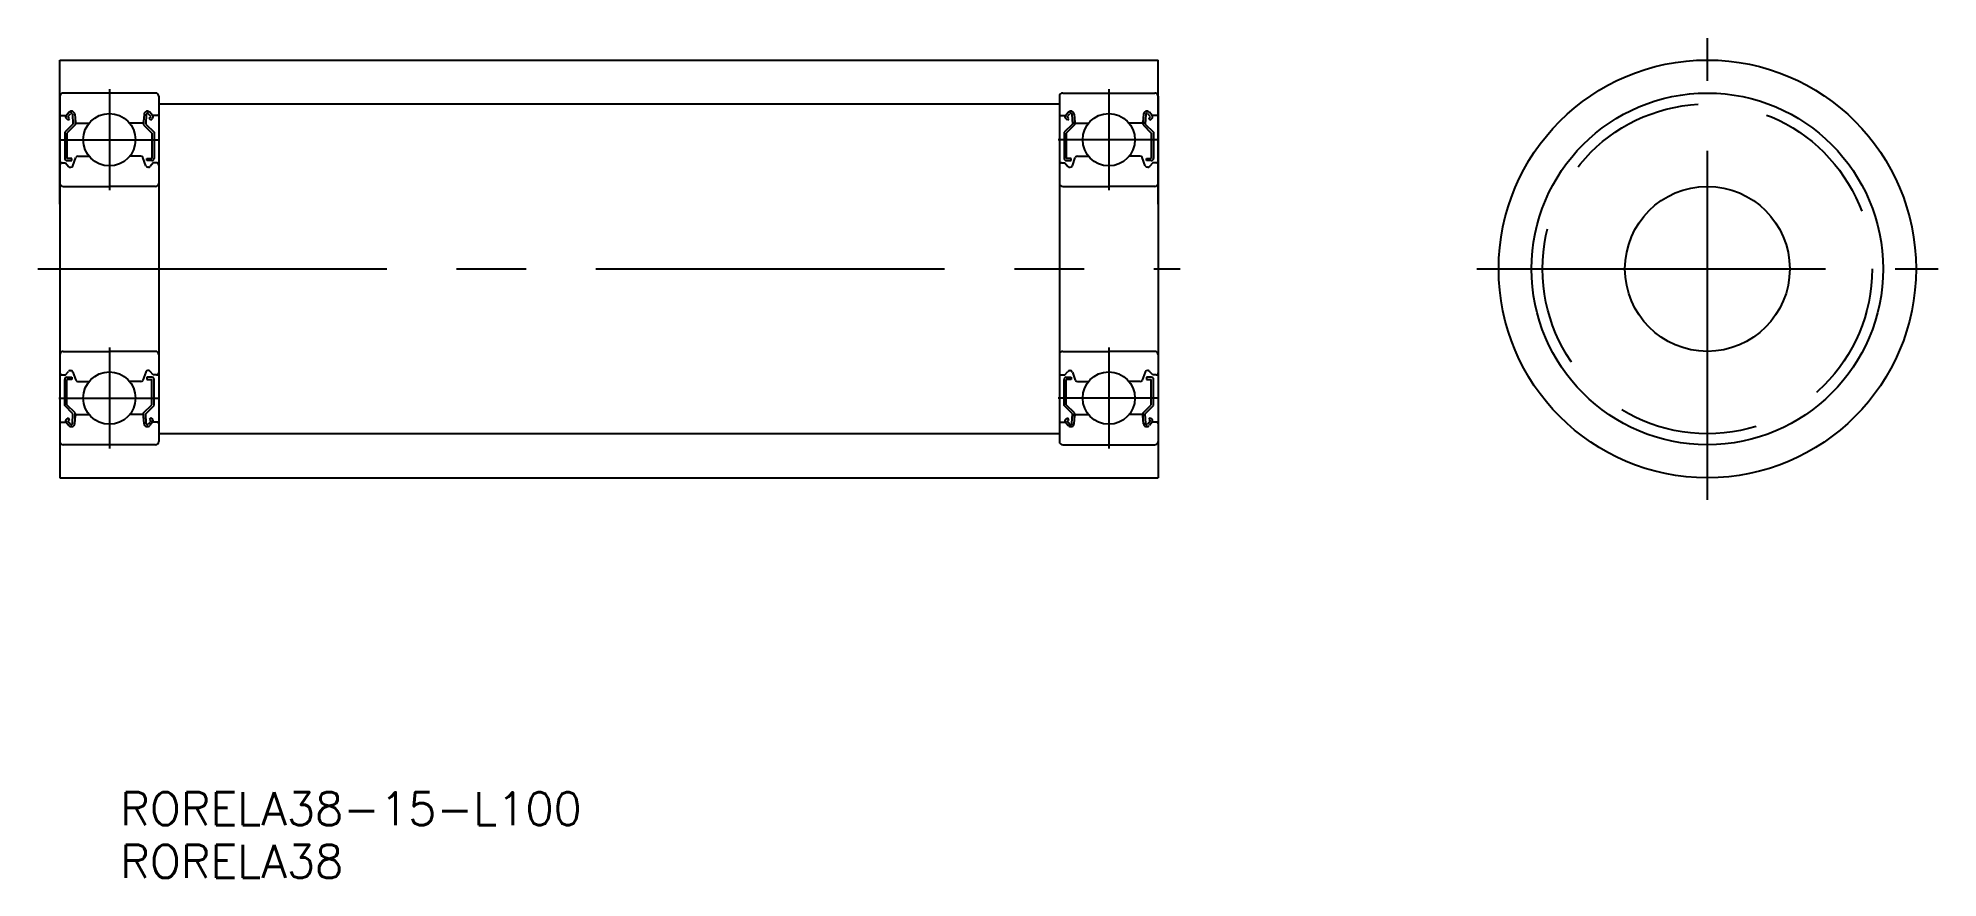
# Model space of a CAD drawing. Extents: x -2 to 171, y -55 to 21.
import ezdxf

# ---------------------------------------------------------------- set-up
doc = ezdxf.new("R2010")
doc.units = 0
doc.linetypes.add('CENTER', pattern=[50.8, 31.75, -6.35, 6.35, -6.35])
doc.linetypes.add('DASHED', pattern=[19.05, 12.7, -6.35])
doc.layers.get('0').update_dxf_attribs({"linetype": 'CONTINUOUS'})
doc.layers.add('CENTER', color=1, linetype='CENTER')
doc.styles.get("Standard").update_dxf_attribs({"font": 'txt.shx', "height": 3, "bigfont": 'bigfont.shx'})

# ---------------------------------------------------------------- blocks, each defined once
blk = doc.blocks.new('*U9')
at = {"color": 7, "linetype": 'CONTINUOUS'}
blk.add_text('RORELA38-15-L100', height=3, dxfattribs=at).set_placement((5.48, -50.6))
blk = doc.blocks.new('*U10')
at = {"color": 7, "linetype": 'CONTINUOUS'}
blk.add_text('RORELA38', height=3, dxfattribs=at).set_placement((5.48, -55.4))

msp = doc.modelspace()

# ---------------------------------------------------------------- linework, layer by layer
at = {"color": 7, "linetype": 'CONTINUOUS'}
for p, q in [((0, 19), (100, 19)), ((0, 5.9), (0, 19)), ((100, 5.9), (100, 19)), ((0, 15.7), (0, -15.7)), ((4.5, 16), (0.3, 16)), ((8.7, 16), (4.5, 16)), ((9, 15.7), (9, -15.7)), ((91, 15.7), (91, -15.7)), ((91.3, 16), (95.5, 16)), ((95.5, 16), (99.7, 16)), ((100, 15.7), (100, -15.7)), ((0.1, 13.95), (0.56, 13.95)), ((0.56, 13.95), (0.81, 14.25)), ((0.71, 13.82), (0.96, 14.12)), ((1.14, 14.06), (1.18, 13.18)), ((1.34, 14.08), (1.4, 13.34)), ((7.66, 14.08), (7.6, 13.34)), ((7.86, 14.06), (7.82, 13.18)), ((8.29, 13.82), (8.04, 14.12)), ((8.44, 13.95), (8.19, 14.25)), ((8.9, 13.95), (8.44, 13.95)), ((9, 15), (91, 15)), ((91.1, 13.95), (91.56, 13.95)), ((91.56, 13.95), (91.81, 14.25)), ((91.71, 13.82), (91.96, 14.12)), ((92.14, 14.06), (92.18, 13.18)), ((92.34, 14.08), (92.4, 13.34)), ((98.66, 14.08), (98.6, 13.34)), ((98.86, 14.06), (98.82, 13.18)), ((99.29, 13.82), (99.04, 14.12)), ((99.44, 13.95), (99.19, 14.25)), ((99.9, 13.95), (99.44, 13.95)), ((1.18, 13.18), (0.43, 12.43)), ((0.43, 12.43), (0.43, 10.05)), ((0.74, 13.54), (0.58, 13.67)), ((1.38, 13.1), (0.63, 12.35)), ((0.63, 12.35), (0.63, 10.05)), ((0.87, 13.69), (0.71, 13.82)), ((0.74, 13.54), (0.87, 13.69)), ((1.38, 13.57), (1.38, 13.1)), ((1.5, 13.25), (2.65, 13.25)), ((7.5, 13.25), (6.35, 13.25)), ((7.62, 13.57), (7.62, 13.1)), ((7.62, 13.1), (8.37, 12.35)), ((7.82, 13.18), (8.57, 12.43)), ((8.13, 13.69), (8.29, 13.82)), ((8.26, 13.54), (8.13, 13.69)), ((8.26, 13.54), (8.42, 13.67)), ((8.37, 12.35), (8.37, 10.05)), ((8.57, 12.43), (8.57, 10.05)), ((92.18, 13.18), (91.43, 12.43)), ((91.43, 12.43), (91.43, 10.05)), ((91.74, 13.54), (91.58, 13.67)), ((92.38, 13.1), (91.63, 12.35)), ((91.63, 12.35), (91.63, 10.05)), ((91.87, 13.69), (91.71, 13.82)), ((91.74, 13.54), (91.87, 13.69)), ((92.38, 13.57), (92.38, 13.1)), ((92.5, 13.25), (93.65, 13.25)), ((98.5, 13.25), (97.35, 13.25)), ((98.62, 13.57), (98.62, 13.1)), ((98.62, 13.1), (99.37, 12.35)), ((98.82, 13.18), (99.57, 12.43)), ((99.13, 13.69), (99.29, 13.82)), ((99.26, 13.54), (99.13, 13.69)), ((99.26, 13.54), (99.42, 13.67)), ((99.37, 12.35), (99.37, 10.05)), ((99.57, 12.43), (99.57, 10.05)), ((0.2, 9.65), (0.5, 9.65)), ((0.5, 9.65), (0.78, 9.32)), ((1.08, 10.05), (0.63, 10.05)), ((0.63, 9.85), (1.08, 9.85)), ((0.93, 9.25), (0.99, 9.25)), ((1.08, 9.85), (1.08, 10.05)), ((1.18, 9.38), (1.45, 10.12)), ((1.64, 10.25), (2.65, 10.25)), ((7.36, 10.25), (6.35, 10.25)), ((7.82, 9.38), (7.55, 10.12)), ((7.92, 10.05), (8.37, 10.05)), ((7.92, 9.85), (7.92, 10.05)), ((8.37, 9.85), (7.92, 9.85)), ((8.07, 9.25), (8.01, 9.25)), ((8.5, 9.65), (8.22, 9.32)), ((8.8, 9.65), (8.5, 9.65)), ((91.2, 9.65), (91.5, 9.65)), ((91.5, 9.65), (91.78, 9.32)), ((92.08, 10.05), (91.63, 10.05)), ((91.63, 9.85), (92.08, 9.85)), ((91.93, 9.25), (91.99, 9.25)), ((92.08, 9.85), (92.08, 10.05)), ((92.18, 9.38), (92.45, 10.12)), ((92.64, 10.25), (93.65, 10.25)), ((98.36, 10.25), (97.35, 10.25)), ((98.82, 9.38), (98.55, 10.12)), ((98.92, 10.05), (99.37, 10.05)), ((98.92, 9.85), (98.92, 10.05)), ((99.37, 9.85), (98.92, 9.85)), ((99.07, 9.25), (99.01, 9.25)), ((99.5, 9.65), (99.22, 9.32)), ((99.8, 9.65), (99.5, 9.65)), ((0.3, 7.5), (4.5, 7.5)), ((8.7, 7.5), (4.5, 7.5)), ((91.3, 7.5), (95.5, 7.5)), ((99.7, 7.5), (95.5, 7.5)), ((0, -5.9), (0, -19)), ((100, -5.9), (100, -19)), ((0.3, -7.5), (4.5, -7.5)), ((1.57, -7.5), (1.57, -7.5)), ((2.55, -7.5), (2.55, -7.5)), ((8.7, -7.5), (4.5, -7.5)), ((91.3, -7.5), (95.5, -7.5)), ((99.7, -7.5), (95.5, -7.5)), ((97.45, -7.5), (97.45, -7.5)), ((98.43, -7.5), (98.43, -7.5)), ((0.2, -9.65), (0.5, -9.65)), ((0.43, -12.43), (0.43, -10.05)), ((0.5, -9.65), (0.78, -9.32)), ((0.63, -9.85), (1.08, -9.85)), ((0.63, -12.35), (0.63, -10.05)), ((1.08, -10.05), (0.63, -10.05)), ((0.93, -9.25), (0.99, -9.25)), ((1.08, -9.85), (1.08, -10.05)), ((1.18, -9.38), (1.45, -10.12)), ((1.64, -10.25), (2.65, -10.25)), ((7.36, -10.25), (6.35, -10.25)), ((7.82, -9.38), (7.55, -10.12)), ((7.92, -9.85), (7.92, -10.05)), ((8.37, -9.85), (7.92, -9.85)), ((7.92, -10.05), (8.37, -10.05)), ((8.07, -9.25), (8.01, -9.25)), ((8.5, -9.65), (8.22, -9.32)), ((8.37, -12.35), (8.37, -10.05)), ((8.8, -9.65), (8.5, -9.65)), ((8.57, -12.43), (8.57, -10.05)), ((91.2, -9.65), (91.5, -9.65)), ((91.43, -12.43), (91.43, -10.05)), ((91.5, -9.65), (91.78, -9.32)), ((91.63, -9.85), (92.08, -9.85)), ((91.63, -12.35), (91.63, -10.05)), ((92.08, -10.05), (91.63, -10.05)), ((91.93, -9.25), (91.99, -9.25)), ((92.08, -9.85), (92.08, -10.05)), ((92.18, -9.38), (92.45, -10.12)), ((92.64, -10.25), (93.65, -10.25)), ((98.36, -10.25), (97.35, -10.25)), ((98.82, -9.38), (98.55, -10.12)), ((99.37, -9.85), (98.92, -9.85)), ((98.92, -9.85), (98.92, -10.05)), ((98.92, -10.05), (99.37, -10.05)), ((99.07, -9.25), (99.01, -9.25)), ((99.5, -9.65), (99.22, -9.32)), ((99.37, -12.35), (99.37, -10.05)), ((99.8, -9.65), (99.5, -9.65)), ((99.57, -12.43), (99.57, -10.05)), ((1.18, -13.18), (0.43, -12.43)), ((0.74, -13.54), (0.58, -13.67)), ((1.38, -13.1), (0.63, -12.35)), ((0.87, -13.69), (0.71, -13.82)), ((0.71, -13.82), (0.96, -14.12)), ((0.74, -13.54), (0.87, -13.69)), ((1.14, -14.06), (1.18, -13.18)), ((1.34, -14.08), (1.4, -13.34)), ((1.38, -13.57), (1.38, -13.1)), ((1.5, -13.25), (2.65, -13.25)), ((7.5, -13.25), (6.35, -13.25)), ((7.66, -14.08), (7.6, -13.34)), ((7.62, -13.1), (8.37, -12.35)), ((7.62, -13.57), (7.62, -13.1)), ((7.82, -13.18), (8.57, -12.43)), ((7.86, -14.06), (7.82, -13.18)), ((8.29, -13.82), (8.04, -14.12)), ((8.26, -13.54), (8.13, -13.69)), ((8.13, -13.69), (8.29, -13.82)), ((8.26, -13.54), (8.42, -13.67)), ((92.18, -13.18), (91.43, -12.43)), ((91.74, -13.54), (91.58, -13.67)), ((92.38, -13.1), (91.63, -12.35)), ((91.87, -13.69), (91.71, -13.82)), ((91.71, -13.82), (91.96, -14.12)), ((91.74, -13.54), (91.87, -13.69)), ((92.14, -14.06), (92.18, -13.18)), ((92.34, -14.08), (92.4, -13.34)), ((92.38, -13.57), (92.38, -13.1)), ((92.5, -13.25), (93.65, -13.25)), ((98.5, -13.25), (97.35, -13.25)), ((98.66, -14.08), (98.6, -13.34)), ((98.62, -13.1), (99.37, -12.35)), ((98.62, -13.57), (98.62, -13.1)), ((98.82, -13.18), (99.57, -12.43)), ((98.86, -14.06), (98.82, -13.18)), ((99.29, -13.82), (99.04, -14.12)), ((99.26, -13.54), (99.13, -13.69)), ((99.13, -13.69), (99.29, -13.82)), ((99.26, -13.54), (99.42, -13.67)), ((0.1, -13.95), (0.56, -13.95)), ((0.56, -13.95), (0.81, -14.25)), ((8.44, -13.95), (8.19, -14.25)), ((8.9, -13.95), (8.44, -13.95)), ((91, -15), (9, -15)), ((91.1, -13.95), (91.56, -13.95)), ((91.56, -13.95), (91.81, -14.25)), ((99.44, -13.95), (99.19, -14.25)), ((99.9, -13.95), (99.44, -13.95)), ((8.7, -16), (0.3, -16)), ((8.7, -16), (4.5, -16)), ((91.3, -16), (95.5, -16)), ((91.3, -16), (99.7, -16)), ((0, -19), (100, -19))]:
    msp.add_line(p, q, dxfattribs=at)
for centre, radius in [((150, 0), 19), ((150, 0), 16), ((4.5, 11.75), 2.38), ((95.5, 11.75), 2.38), ((150, 0), 7.5), ((4.5, -11.75), 2.38), ((95.5, -11.75), 2.38)]:
    msp.add_circle(centre, radius, dxfattribs=at)
at = {"color": 3, "linetype": 'DASHED'}
msp.add_circle((150, 0), 15, dxfattribs=at)
at = {"color": 7, "linetype": 'CONTINUOUS'}
for centre, radius, start, end in [((0.3, 15.7), 0.3, 90, 180), ((8.7, 15.7), 0.3, 0, 90), ((91.3, 15.7), 0.3, 90, 180), ((99.7, 15.7), 0.3, 0, 90), ((0.1, 14.05), 0.1, 180, 270), ((0.71, 13.82), 0.2, 140.0002, 230.0848), ((1.04, 14.05), 0.3, 4.9968, 140.0002), ((1.04, 14.06), 0.1, 2.8198, 140.0033), ((7.96, 14.05), 0.3, 39.9998, 175.0032), ((7.96, 14.06), 0.1, 39.9967, 177.1802), ((8.29, 13.82), 0.2, 309.9152, 39.9998), ((8.9, 14.05), 0.1, 270, 0), ((91.1, 14.05), 0.1, 180, 270), ((91.71, 13.82), 0.2, 140.0002, 230.0848), ((92.04, 14.05), 0.3, 4.9968, 140.0002), ((92.04, 14.06), 0.1, 2.8198, 140.0033), ((98.96, 14.05), 0.3, 39.9998, 175.0032), ((98.96, 14.06), 0.1, 39.9967, 177.1802), ((99.29, 13.82), 0.2, 309.9152, 39.9998), ((99.9, 14.05), 0.1, 270, 0), ((1.5, 13.35), 0.1, 184.9968, 269.9995), ((7.5, 13.35), 0.1, 270.0005, 355.0032), ((92.5, 13.35), 0.1, 184.9968, 269.9995), ((98.5, 13.35), 0.1, 270.0005, 355.0032), ((0.2, 9.45), 0.2, 90, 180), ((0.63, 10.05), 0.2, 180, 270), ((0.93, 9.45), 0.2, 219.9962, 270), ((0.99, 9.45), 0.2, 270, 339.9919), ((1.64, 10.05), 0.2, 90, 159.9919), ((7.36, 10.05), 0.2, 20.0081, 90), ((8.01, 9.45), 0.2, 200.0081, 270), ((8.07, 9.45), 0.2, 270, 320.0038), ((8.37, 10.05), 0.2, 270, 0), ((8.8, 9.45), 0.2, 0, 90), ((91.2, 9.45), 0.2, 90, 180), ((91.63, 10.05), 0.2, 180, 270), ((91.93, 9.45), 0.2, 219.9962, 270), ((91.99, 9.45), 0.2, 270, 339.9919), ((92.64, 10.05), 0.2, 90, 159.9919), ((98.36, 10.05), 0.2, 20.0081, 90), ((99.01, 9.45), 0.2, 200.0081, 270), ((99.07, 9.45), 0.2, 270, 320.0038), ((99.37, 10.05), 0.2, 270, 0), ((99.8, 9.45), 0.2, 0, 90), ((0.3, 7.8), 0.3, 180, 270), ((8.7, 7.8), 0.3, 270, 0), ((91.3, 7.8), 0.3, 180, 270), ((99.7, 7.8), 0.3, 270, 0), ((0.3, -7.8), 0.3, 90, 180), ((8.7, -7.8), 0.3, 0, 90), ((91.3, -7.8), 0.3, 90, 180), ((99.7, -7.8), 0.3, 0, 90), ((0.2, -9.45), 0.2, 180, 270), ((0.63, -10.05), 0.2, 90, 180), ((0.93, -9.45), 0.2, 90, 140.0038), ((0.99, -9.45), 0.2, 20.0081, 90), ((1.64, -10.05), 0.2, 200.0081, 270), ((7.36, -10.05), 0.2, 270, 339.9919), ((8.01, -9.45), 0.2, 90, 159.9919), ((8.07, -9.45), 0.2, 39.9962, 90), ((8.37, -10.05), 0.2, 0, 90), ((8.8, -9.45), 0.2, 270, 0), ((91.2, -9.45), 0.2, 180, 270), ((91.63, -10.05), 0.2, 90, 180), ((91.93, -9.45), 0.2, 90, 140.0038), ((91.99, -9.45), 0.2, 20.0081, 90), ((92.64, -10.05), 0.2, 200.0081, 270), ((98.36, -10.05), 0.2, 270, 339.9919), ((99.01, -9.45), 0.2, 90, 159.9919), ((99.07, -9.45), 0.2, 39.9962, 90), ((99.37, -10.05), 0.2, 0, 90), ((99.8, -9.45), 0.2, 270, 0), ((0.71, -13.82), 0.2, 129.9152, 219.9998), ((1.5, -13.35), 0.1, 90.0005, 175.0032), ((7.5, -13.35), 0.1, 4.9968, 89.9995), ((8.29, -13.82), 0.2, 320.0002, 50.0848), ((91.71, -13.82), 0.2, 129.9152, 219.9998), ((92.5, -13.35), 0.1, 90.0005, 175.0032), ((98.5, -13.35), 0.1, 4.9968, 89.9995), ((99.29, -13.82), 0.2, 320.0002, 50.0848), ((0.1, -14.05), 0.1, 90, 180), ((1.04, -14.05), 0.3, 219.9998, 355.0032), ((1.04, -14.06), 0.1, 219.9967, 357.1802), ((7.96, -14.05), 0.3, 184.9968, 320.0002), ((7.96, -14.06), 0.1, 182.8198, 320.0033), ((8.9, -14.05), 0.1, 0, 90), ((91.1, -14.05), 0.1, 90, 180), ((92.04, -14.05), 0.3, 219.9998, 355.0032), ((92.04, -14.06), 0.1, 219.9967, 357.1802), ((98.96, -14.05), 0.3, 184.9968, 320.0002), ((98.96, -14.06), 0.1, 182.8198, 320.0033), ((99.9, -14.05), 0.1, 0, 90), ((0.3, -15.7), 0.3, 180, 270), ((8.7, -15.7), 0.3, 270, 0), ((91.3, -15.7), 0.3, 180, 270), ((99.7, -15.7), 0.3, 270, 0)]:
    msp.add_arc(centre, radius, start, end, dxfattribs=at)
at = {"layer": 'CENTER', "color": 1, "linetype": 'CENTER'}
for p, q in [((150, -21), (150, 21)), ((4.5, 16.35), (4.5, 7.15)), ((95.5, 16.35), (95.5, 7.15)), ((-0.1, 11.75), (9.1, 11.75)), ((100.1, 11.75), (90.9, 11.75)), ((-2, 0), (102, 0)), ((129, 0), (171, 0)), ((4.5, -7.15), (4.5, -16.35)), ((95.5, -7.15), (95.5, -16.35)), ((-0.1, -11.75), (9.1, -11.75)), ((100.1, -11.75), (90.9, -11.75))]:
    msp.add_line(p, q, dxfattribs=at)

# ---------------------------------------------------------------- block references
at = {"color": 7, "linetype": 'CONTINUOUS'}
for name in ['*U9', '*U10']:
    msp.add_blockref(name, (0, 0), dxfattribs=at)

doc.saveas('drawing.dxf')
